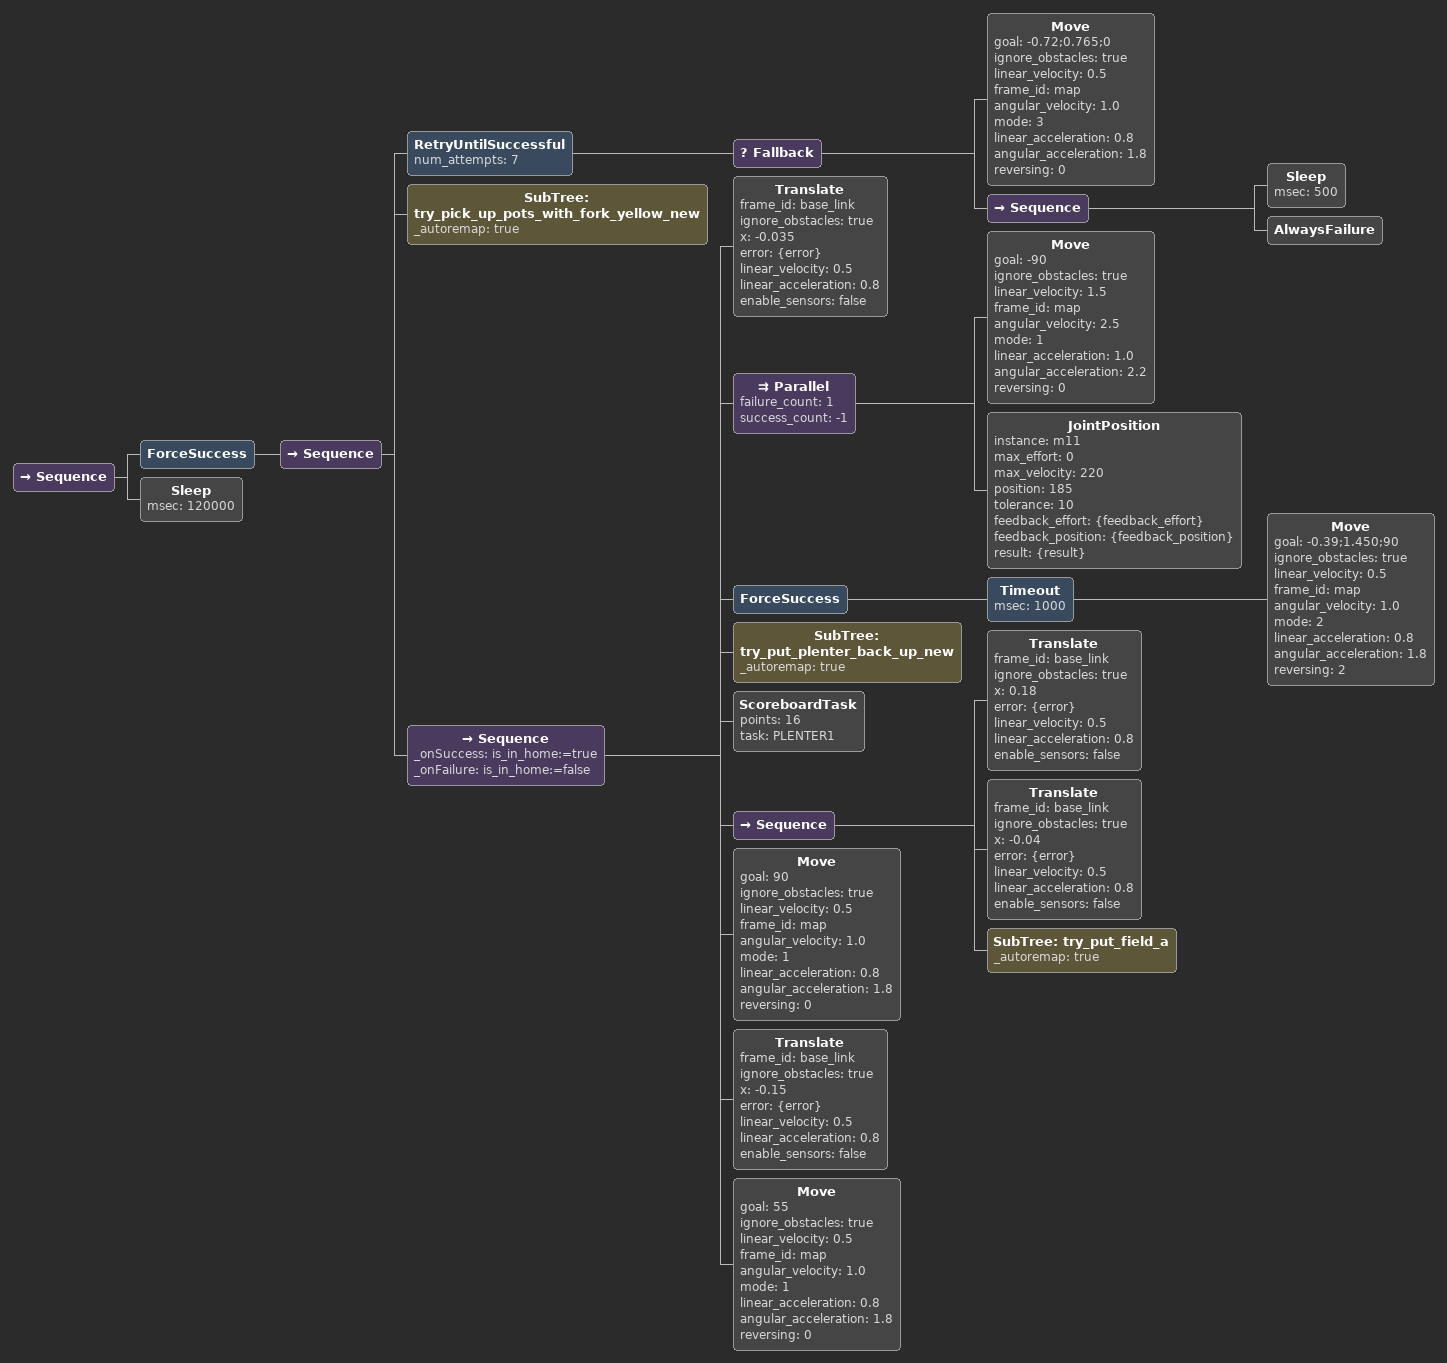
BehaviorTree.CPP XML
<Sequence>
  <ForceSuccess>
    <Sequence>
      <RetryUntilSuccessful num_attempts="7">
        <Fallback>
          <Move goal="-0.72;0.765;0" ignore_obstacles="true" linear_velocity="0.5" frame_id="map" angular_velocity="1.0" mode="3" linear_acceleration="0.8" angular_acceleration="1.8" reversing="0"/>
          <Sequence>
            <Sleep msec="500"/>
            <AlwaysFailure/>
          </Sequence>
        </Fallback>
      </RetryUntilSuccessful>
      <SubTree ID="try_pick_up_pots_with_fork_yellow_new" _autoremap="true"/>
      <Sequence _onSuccess="is_in_home:=true" _onFailure="is_in_home:=false">
        <Translate frame_id="base_link" ignore_obstacles="true" x="-0.035" error="{error}" linear_velocity="0.5" linear_acceleration="0.8" enable_sensors="false"/>
        <Parallel failure_count="1" success_count="-1">
          <Move goal="-90" ignore_obstacles="true" linear_velocity="1.5" frame_id="map" angular_velocity="2.5" mode="1" linear_acceleration="1.0" angular_acceleration="2.2" reversing="0"/>
          <JointPosition instance="m11" max_effort="0" max_velocity="220" position="185" tolerance="10" feedback_effort="{feedback_effort}" feedback_position="{feedback_position}" result="{result}"/>
        </Parallel>
        <ForceSuccess>
          <Timeout msec="1000">
            <Move goal="-0.39;1.450;90" ignore_obstacles="true" linear_velocity="0.5" frame_id="map" angular_velocity="1.0" mode="2" linear_acceleration="0.8" angular_acceleration="1.8" reversing="2"/>
          </Timeout>
        </ForceSuccess>
        <SubTree ID="try_put_plenter_back_up_new" _autoremap="true"/>
        <ScoreboardTask points="16" task="PLENTER1"/>
        <Sequence>
          <Translate frame_id="base_link" ignore_obstacles="true" x="0.18" error="{error}" linear_velocity="0.5" linear_acceleration="0.8" enable_sensors="false"/>
          <Translate frame_id="base_link" ignore_obstacles="true" x="-0.04" error="{error}" linear_velocity="0.5" linear_acceleration="0.8" enable_sensors="false"/>
          <SubTree ID="try_put_field_a" _autoremap="true"/>
        </Sequence>
        <Move goal="90" ignore_obstacles="true" linear_velocity="0.5" frame_id="map" angular_velocity="1.0" mode="1" linear_acceleration="0.8" angular_acceleration="1.8" reversing="0"/>
        <Translate frame_id="base_link" ignore_obstacles="true" x="-0.15" error="{error}" linear_velocity="0.5" linear_acceleration="0.8" enable_sensors="false"/>
        <Move goal="55" ignore_obstacles="true" linear_velocity="0.5" frame_id="map" angular_velocity="1.0" mode="1" linear_acceleration="0.8" angular_acceleration="1.8" reversing="0"/>
      </Sequence>
    </Sequence>
  </ForceSuccess>
  <Sleep msec="120000"/>
</Sequence>
